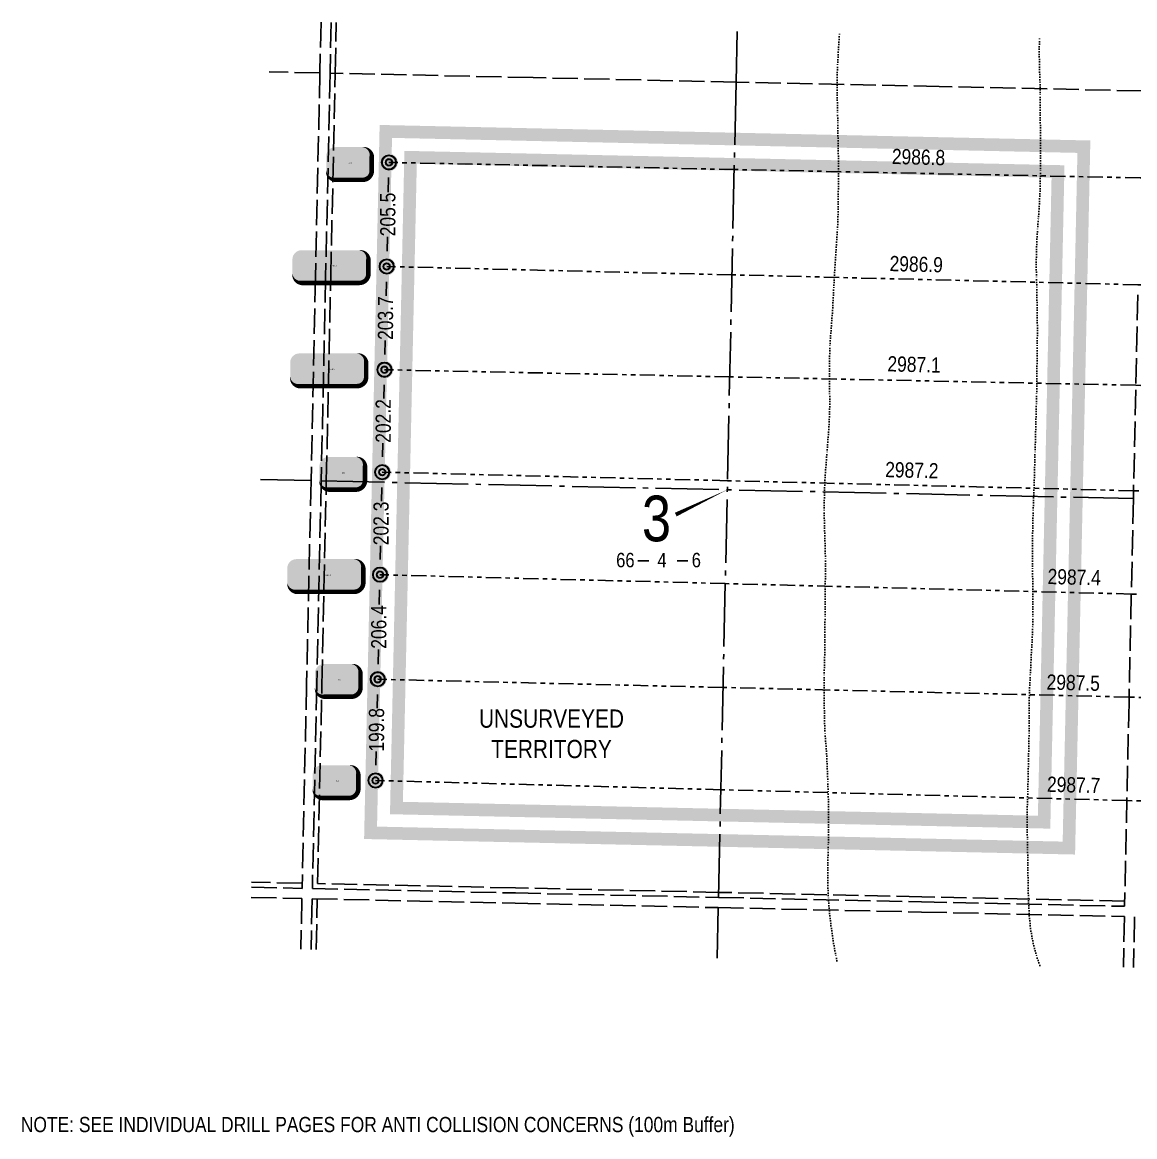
# Model space of a CAD drawing. Extents: x 401306 to 418331, y 6045711 to 6071172.
# Drawn here: x 413450 to 415645, y 6068974 to 6071172 of the extents above; entities that cross this region are included whole.
import ezdxf
from ezdxf.enums import TextEntityAlignment as Align

# ---------------------------------------------------------------- set-up
doc = ezdxf.new("R2018")
doc.units = 0
doc.header["$LTSCALE"] = 5
doc.header["$PDSIZE"] = 0.5
for name, pattern in [('foc-DOT', [1, 0.2, -0.8]), ('foc-DRILLPATH', [14.75, 6, -1.75, 1.75, -1.75, 1.75, -1.75]), ('foc-QUARTERLINE', [33, 25, -3, 2, -3]), ('foc-UNSURVEYED', [12.5, 10, -2.5])]:
    doc.linetypes.add(name, pattern=pattern)
doc.layers.get('Defpoints').update_dxf_attribs({"color": 9})
for name, color, linetype in [('10', 1, 'Continuous'), ('9', 3, 'Continuous'), ('AS-TARGET-GAS-H', 181, 'Continuous'), ('AS-TARGET-OIL-H', 131, 'Continuous'), ('C-SYMBOL', 7, 'Continuous'), ('DETAIL-HZ-Existing', 8, 'foc-DOT'), ('L-BD', 7, 'Continuous'), ('L-MON', 1, 'Continuous'), ('L-QSEC', 8, 'foc-QUARTERLINE'), ('L-SECLBL', 7, 'Continuous'), ('L-USEC', 7, 'foc-UNSURVEYED'), ('P-BUFFER-PURPLE-T', 187, 'Continuous'), ('P-PDRILLPATH', 12, 'foc-DRILLPATH')]:
    doc.layers.add(name, color=color, linetype=linetype)
doc.styles.add('1 to 15k', font='ARIALN.TTF', dxfattribs={"height": 30})
doc.styles.add('80L', font='ARIALN.TTF', dxfattribs={"height": 10})
doc.styles.add('SIMPLEX', font='ARIALN.TTF')
doc.styles.get("Standard").update_dxf_attribs({"font": 'ARIALN.TTF'})
doc.dimstyles.new('Compass 15 000', dxfattribs={"dimscale": 5, "dimtxt": 30, "dimasz": 6, "dimexe": 0.2, "dimexo": 0.0625, "dimgap": 0.5, "dimtad": 0, "dimtih": 1, "dimtoh": 1, "dimdec": 1, "dimzin": 0, "dimdsep": 46, "dimtxsty": '1 to 15k', "dimcen": 0.1, "dimse1": 1, "dimse2": 1, "dimclrd": 256, "dimclrt": 256, "dimaunit": 1, "dimadec": 4, "dimazin": 0, "dimtfac": 0.06, "dimtdec": 1, "dimtofl": 0, "dimtmove": 0, "dimatfit": 1, "dimfxl": 0.2, "dimtolj": 1, "dimtzin": 0, "dimlwd": -1, "dimarcsym": 0})

# ---------------------------------------------------------------- blocks, each defined once
blk = doc.blocks.new('L-SECLBL')
at = {"layer": '9', "color": 7}
for p, q in [((-5.08, -27.83), (-12.29, -27.83)), ((20.7, -27.83), (13.5, -27.83))]:
    blk.add_line(p, q, dxfattribs=at)
at = {"layer": '10', "color": 2, "style": 'SIMPLEX'}
blk.add_attdef('SEC', text='', height=30, dxfattribs=at).set_placement((0, 0), align=Align.MIDDLE)
at = {"layer": '10', "color": 5, "style": '80L'}
blk.add_attdef('TWP', text='', height=9.5, dxfattribs=at).set_placement((-14.43, -27.37), align=Align.MIDDLE_RIGHT)
blk.add_attdef('RGE', text='', height=9.5, dxfattribs=at).set_placement((3.62, -27.37), align=Align.MIDDLE_CENTER)
blk.add_attdef('MER', text='', height=9.5, dxfattribs=at).set_placement((23.17, -27.37), align=Align.MIDDLE_LEFT)
blk = doc.blocks.new('plbh')
at = {"layer": 'L-MON'}
h = blk.add_hatch(color=255, dxfattribs=at)
h.dxf.hatch_style = 1
edge = h.paths.add_edge_path()
edge.add_arc((0, 0), 1.16, 0, 360)
h = blk.add_hatch(color=256, dxfattribs=at)
h.dxf.hatch_style = 1
h.paths.add_polyline_path([(-0.96, 0, 1), (0.96, 0, 1)])
h.paths.add_polyline_path([(0.91, 0, -1), (-0.91, 0, -1)], flags=16)
h.paths.add_polyline_path([(0.45, 0, -1), (-0.45, 0, -1)], flags=0)
h = blk.add_hatch(color=256, dxfattribs=at)
h.dxf.hatch_style = 1
h.paths.add_polyline_path([(-0.45, 0, 1), (0.45, 0, 1)])
h.paths.add_polyline_path([(0.4, 0, -1), (-0.4, 0, -1)], flags=16)
at = {"layer": 'L-MON', "color": 240}
for radius in [0.96, 0.91, 0.45, 0.4]:
    blk.add_circle((0, 0), radius, dxfattribs=at)
blk = doc.blocks.new('*U84')
h = blk.add_hatch(color=254)
edge = h.paths.add_edge_path()
edge.add_line((-9, -11.5), (9, -11.5))
edge.add_arc((9, -5.5), 6, 270, 360)
edge.add_line((15, -5.5), (15, 4))
edge.add_arc((9, 4), 6, 0, 90)
edge.add_line((9, 10), (-9, 10))
edge.add_arc((-9, 4), 6, 90, 180)
edge.add_line((-15, 4), (-15, -5.5))
edge.add_arc((-9, -5.5), 6, 180, 270)
at = {"color": 1, "flags": 128}
blk.add_lwpolyline([(-9, -11.5, 3, 3, 0), (9, -11.5, 3, 3, 0.414214), (15, -5.5, 3, 3, 0), (15, 4, 3, 0, 0.414214), (9, 10, 0, 0, 0), (-9, 10, 0, 0, 0.414214), (-15, 4, 0, 0, 0), (-15, -5.5, 0, 3, 0.414214)], format="xyseb", close=True, dxfattribs=at)
blk.add_lwpolyline([(0, -9.61, 0, 10, 0), (0, 0, 5, 5, 0)], format="xyseb", dxfattribs=at)
at = {"color": 1, "lineweight": 30, "flags": 104}
blk.add_attdef('ENTER_TEXT', text='', height=10, dxfattribs=at).set_placement((-0.35, 0), align=Align.MIDDLE_CENTER)
blk = doc.blocks.new('*U85')
h = blk.add_hatch(color=254)
edge = h.paths.add_edge_path()
edge.add_line((-19, -11.5), (19, -11.5))
edge.add_arc((19, -5.5), 6, 270, 360)
edge.add_line((25, -5.5), (25, 4))
edge.add_arc((19, 4), 6, 0, 90)
edge.add_line((19, 10), (-19, 10))
edge.add_arc((-19, 4), 6, 90, 180)
edge.add_line((-25, 4), (-25, -5.5))
edge.add_arc((-19, -5.5), 6, 180, 270)
at = {"color": 1, "flags": 128}
blk.add_lwpolyline([(-19, -11.5, 3, 3, 0), (19, -11.5, 3, 3, 0.414214), (25, -5.5, 3, 3, 0), (25, 4, 3, 0, 0.414214), (19, 10, 0, 0, 0), (-19, 10, 0, 0, 0.414214), (-25, 4, 0, 0, 0), (-25, -5.5, 0, 3, 0.414214)], format="xyseb", close=True, dxfattribs=at)
blk.add_lwpolyline([(0, -9.61, 0, 10, 0), (0, 0, 5, 5, 0)], format="xyseb", dxfattribs=at)
at = {"color": 1, "lineweight": 30, "flags": 104}
blk.add_attdef('ENTER_TEXT', text='', height=10, dxfattribs=at).set_placement((-0.35, 0), align=Align.MIDDLE_CENTER)
blk = doc.blocks.new('*D86')
at = {"transparency": 16777216}
for p, q in [((414150.6, 6069846.3), (414150.1, 6069819.4)), ((414147.6, 6069706.7), (414148.2, 6069733.6))]:
    blk.add_line(p, q, dxfattribs=at)
for points in [[(414145.6, 6069846.4), (414155.6, 6069846.2), (414151.3, 6069876.3)], [(414142.6, 6069706.8), (414152.6, 6069706.6), (414147, 6069676.7)]]:
    blk.add_solid(points, dxfattribs=at)
at = {"layer": 'Defpoints', "color": 0, "transparency": 16777216}
for p in [(414151.3, 6069876.3), (414151.3, 6069876.3), (414147, 6069676.7)]:
    blk.add_point(p, dxfattribs=at)
at = {"transparency": 16777216, "insert": (414149.1, 6069776.5), "char_height": 30, "attachment_point": 5, "rotation": 90, "style": '1 to 15k'}
blk.add_mtext('\\A1;199.8', dxfattribs=at)
blk = doc.blocks.new('*D87')
at = {"transparency": 16777216}
for p, q in [((414155.1, 6070052.6), (414154.5, 6070023.6)), ((414152, 6069906.3), (414152.6, 6069935.3))]:
    blk.add_line(p, q, dxfattribs=at)
for points in [[(414150.1, 6070052.7), (414160.1, 6070052.5), (414155.8, 6070082.6)], [(414147, 6069906.4), (414157, 6069906.2), (414151.3, 6069876.3)]]:
    blk.add_solid(points, dxfattribs=at)
at = {"layer": 'Defpoints', "color": 0, "transparency": 16777216}
for p in [(414155.8, 6070082.6), (414155.8, 6070082.6), (414151.3, 6069876.3)]:
    blk.add_point(p, dxfattribs=at)
at = {"transparency": 16777216, "insert": (414153.5, 6069979.5), "char_height": 30, "attachment_point": 5, "rotation": 90, "style": '1 to 15k'}
blk.add_mtext('\\A1;206.4', dxfattribs=at)
blk = doc.blocks.new('*D88')
at = {"transparency": 16777216}
for p, q in [((414159.5, 6070254.8), (414159, 6070227.9)), ((414156.4, 6070112.6), (414157, 6070139.5))]:
    blk.add_line(p, q, dxfattribs=at)
for points in [[(414154.5, 6070254.9), (414164.5, 6070254.7), (414160.2, 6070284.8)], [(414151.4, 6070112.7), (414161.4, 6070112.5), (414155.8, 6070082.6)]]:
    blk.add_solid(points, dxfattribs=at)
at = {"layer": 'Defpoints', "color": 0, "transparency": 16777216}
for p in [(414160.2, 6070284.8), (414160.2, 6070284.8), (414155.8, 6070082.6)]:
    blk.add_point(p, dxfattribs=at)
at = {"transparency": 16777216, "insert": (414158, 6070183.7), "char_height": 30, "attachment_point": 5, "rotation": 90, "style": '1 to 15k'}
blk.add_mtext('\\A1;202.3', dxfattribs=at)
blk = doc.blocks.new('*D89')
at = {"transparency": 16777216}
for p, q in [((414163.9, 6070456.9), (414163.4, 6070430)), ((414160.8, 6070314.8), (414161.4, 6070341.7))]:
    blk.add_line(p, q, dxfattribs=at)
for points in [[(414158.9, 6070457), (414168.9, 6070456.8), (414164.6, 6070486.9)], [(414155.9, 6070314.9), (414165.8, 6070314.7), (414160.2, 6070284.8)]]:
    blk.add_solid(points, dxfattribs=at)
at = {"layer": 'Defpoints', "color": 0, "transparency": 16777216}
for p in [(414164.6, 6070486.9), (414164.6, 6070486.9), (414160.2, 6070284.8)]:
    blk.add_point(p, dxfattribs=at)
at = {"transparency": 16777216, "insert": (414162.4, 6070385.8), "char_height": 30, "attachment_point": 5, "rotation": 90, "style": '1 to 15k'}
blk.add_mtext('\\A1;202.2', dxfattribs=at)
blk = doc.blocks.new('*D90')
at = {"transparency": 16777216}
for p, q in [((414168.4, 6070660.5), (414167.8, 6070632.9)), ((414165.3, 6070516.9), (414165.9, 6070544.5))]:
    blk.add_line(p, q, dxfattribs=at)
for points in [[(414163.4, 6070660.6), (414173.4, 6070660.4), (414169, 6070690.5)], [(414160.3, 6070517), (414170.2, 6070516.8), (414164.6, 6070486.9)]]:
    blk.add_solid(points, dxfattribs=at)
at = {"layer": 'Defpoints', "color": 0, "transparency": 16777216}
for p in [(414169, 6070690.5), (414169, 6070690.5), (414164.6, 6070486.9)]:
    blk.add_point(p, dxfattribs=at)
at = {"transparency": 16777216, "insert": (414166.8, 6070588.7), "char_height": 30, "attachment_point": 5, "rotation": 90, "style": '1 to 15k'}
blk.add_mtext('\\A1;203.7', dxfattribs=at)
blk = doc.blocks.new('*D91')
at = {"transparency": 16777216}
for p, q in [((414172.8, 6070865.8), (414172.2, 6070837.4)), ((414169.7, 6070720.5), (414170.3, 6070748.8))]:
    blk.add_line(p, q, dxfattribs=at)
for points in [[(414167.9, 6070865.9), (414177.8, 6070865.7), (414173.5, 6070895.8)], [(414164.7, 6070720.6), (414174.7, 6070720.4), (414169, 6070690.5)]]:
    blk.add_solid(points, dxfattribs=at)
at = {"layer": 'Defpoints', "color": 0, "transparency": 16777216}
for p in [(414173.5, 6070895.8), (414173.5, 6070895.8), (414169, 6070690.5)]:
    blk.add_point(p, dxfattribs=at)
at = {"transparency": 16777216, "insert": (414171.3, 6070793.1), "char_height": 30, "attachment_point": 5, "rotation": 90, "style": '1 to 15k'}
blk.add_mtext('\\A1;205.5', dxfattribs=at)

msp = doc.modelspace()

# ---------------------------------------------------------------- hatches: boundary and pattern name
at = {"layer": 'AS-TARGET-GAS-H'}
h = msp.add_hatch(color=256, dxfattribs=at)
h.dxf.hatch_style = 1
h.paths.add_polyline_path([(414228.434, 6070893.074), (415480.898, 6070865.704), (415453.953, 6069607.187), (414201.027, 6069634.566)], flags=16)
h.paths.add_polyline_path([(414203.994, 6070918.603), (415506.417, 6070890.142), (415478.402, 6069581.657), (414175.499, 6069610.128)])
at = {"layer": 'AS-TARGET-OIL-H'}
h = msp.add_hatch(color=256, dxfattribs=at)
h.dxf.hatch_style = 1
h.paths.add_polyline_path([(414228.434, 6070893.074), (415480.898, 6070865.704), (415453.953, 6069607.187), (414201.027, 6069634.566)], flags=0)
h.paths.add_polyline_path([(414203.994, 6070918.603), (415506.417, 6070890.142), (415478.402, 6069581.657), (414175.499, 6069610.128)], flags=0)
h.paths.add_polyline_path([(414179.555, 6070944.133), (415531.936, 6070914.58), (415502.851, 6069556.127), (414149.972, 6069585.69)], flags=16)
h.paths.add_polyline_path([(414155.115, 6070969.663), (415557.454, 6070939.018), (415527.3, 6069530.598), (414124.444, 6069561.252)])

# ---------------------------------------------------------------- linework, layer by layer
at = {"layer": 'DETAIL-HZ-Existing', "flags": 128}
for points in [[(415057.478, 6069320.796), (415055.242, 6069331.219), (415051.775, 6069350.078), (415048.687, 6069368.908), (415045.923, 6069387.912), (415043.679, 6069406.874), (415041.922, 6069425.736), (415040.554, 6069444.96), (415039.682, 6069464.023), (415039.31, 6069483.105), (415039.369, 6069502.188), (415039.636, 6069521.227), (415040.115, 6069540.291), (415040.417, 6069550.197), (415040.613, 6069559.335), (415040.813, 6069578.505), (415040.872, 6069597.608), (415040.812, 6069616.744), (415040.563, 6069635.923), (415040.076, 6069655.218), (415039.408, 6069674.497), (415038.657, 6069693.597), (415037.818, 6069712.8), (415036.805, 6069731.836), (415035.383, 6069750.901), (415034.003, 6069770.035), (415033.17, 6069789.057), (415032.691, 6069808.261), (415032.39, 6069827.372), (415032.091, 6069846.553), (415031.919, 6069865.631), (415032.192, 6069884.93), (415032.791, 6069904.021), (415033.27, 6069923.105), (415033.429, 6069942.226), (415033.469, 6069961.36), (415033.668, 6069980.43), (415033.998, 6069999.577), (415034.168, 6070018.738), (415034.199, 6070037.942), (415034.337, 6070057.013), (415034.556, 6070076.113), (415034.707, 6070095.304), (415034.666, 6070114.409), (415034.265, 6070133.512), (415033.674, 6070152.609), (415033.103, 6070171.696), (415032.563, 6070190.882), (415032.354, 6070210.061), (415032.483, 6070229.142), (415032.922, 6070248.247), (415033.742, 6070267.374), (415034.92, 6070286.453), (415036.349, 6070305.517), (415037.879, 6070324.669), (415039.378, 6070343.741), (415040.817, 6070362.845), (415042.066, 6070381.902), (415042.871, 6070400.829), (415043.192, 6070420.017), (415043.05, 6070439.084), (415042.788, 6070458.144), (415042.718, 6070477.27), (415042.737, 6070496.374), (415042.957, 6070515.504), (415043.686, 6070534.613), (415044.936, 6070553.75), (415046.394, 6070572.793), (415047.874, 6070591.946), (415049.184, 6070611.052), (415050.206, 6070630.285), (415051.145, 6070649.359), (415052.165, 6070668.542), (415053.253, 6070687.573), (415054.525, 6070706.8), (415055.904, 6070725.865), (415057.284, 6070745), (415058.503, 6070764.088), (415059.361, 6070783.154), (415059.83, 6070802.238), (415060.03, 6070821.408), (415060.166, 6070840.35), (415060.275, 6070859.452), (415060.377, 6070878.704), (415060.345, 6070897.759), (415060.076, 6070916.469), (415059.687, 6070935.662), (415059.338, 6070954.874), (415059.063, 6070974.244), (415058.747, 6070993.575), (415058.316, 6071012.699), (415057.873, 6071031.703), (415057.645, 6071050.962), (415057.972, 6071069.959), (415058.811, 6071089.056), (415059.832, 6071108.218), (415060.953, 6071127.429), (415062.325, 6071146.664), (415062.563, 6071149.653)], [(415457.518, 6069312.059), (415457.031, 6069313.318), (415450.956, 6069331.392), (415445.889, 6069349.805), (415441.999, 6069368.522), (415439.127, 6069387.608), (415437.196, 6069406.704), (415436.033, 6069425.763), (415435.304, 6069444.933), (415434.781, 6069463.989), (415434.43, 6069483.081), (415434.208, 6069502.14), (415433.95, 6069521.39), (415433.638, 6069540.461), (415433.618, 6069541.852), (415433.267, 6069559.543), (415432.805, 6069578.617), (415432.544, 6069597.727), (415432.785, 6069616.917), (415433.423, 6069635.967), (415434.042, 6069655.088), (415434.511, 6069674.173), (415434.921, 6069693.298), (415435.34, 6069712.394), (415435.759, 6069731.499), (415436.178, 6069750.625), (415436.568, 6069769.761), (415436.869, 6069788.929), (415436.878, 6069808.033), (415436.749, 6069827.23), (415437.077, 6069846.287), (415437.908, 6069865.494), (415438.929, 6069884.687), (415439.898, 6069903.79), (415440.868, 6069922.894), (415441.966, 6069941.945), (415442.976, 6069961.097), (415443.635, 6069980.208), (415444.046, 6069999.383), (415444.204, 6070018.464), (415444.124, 6070037.58), (415443.918, 6070056.489), (415443.594, 6070075.91), (415443.232, 6070094.973), (415443.093, 6070114.17), (415443.253, 6070133.301), (415443.462, 6070152.401), (415443.699, 6070171.44), (415444.138, 6070190.525), (415444.696, 6070209.557), (415445.335, 6070228.678), (415446.064, 6070247.757), (415446.715, 6070266.967), (415447.287, 6070286.21), (415447.787, 6070305.333), (415448.326, 6070324.436), (415448.885, 6070343.548), (415449.435, 6070362.691), (415449.946, 6070381.895), (415450.387, 6070401.059), (415450.892, 6070420.003), (415451.415, 6070439.246), (415451.805, 6070458.402), (415451.994, 6070477.503), (415452.145, 6070496.714), (415452.415, 6070515.842), (415452.685, 6070535.011), (415452.835, 6070554.132), (415452.854, 6070573.246), (415452.635, 6070592.475), (415452.286, 6070611.637), (415452.035, 6070630.747), (415451.656, 6070649.959), (415451.127, 6070669.175), (415450.748, 6070688.378), (415450.816, 6070707.441), (415451.286, 6070726.585), (415452.177, 6070745.77), (415453.389, 6070765.009), (415454.738, 6070784.074), (415456.143, 6070802.968), (415457.304, 6070822.188), (415458.203, 6070841.253), (415458.711, 6070860.307), (415458.884, 6070879.117), (415459.123, 6070898.216), (415459.344, 6070917.426), (415459.289, 6070936.802), (415459.065, 6070952.98), (415458.724, 6070972.102), (415458.541, 6070991.11), (415458.624, 6071010.383), (415458.661, 6071029.386), (415458.28, 6071048.489), (415457.6, 6071067.678), (415457.012, 6071086.905), (415456.715, 6071106.196), (415456.728, 6071125.52), (415456.956, 6071140.978)]]:
    msp.add_lwpolyline(points, dxfattribs=at)
at = {"layer": 'L-QSEC', "flags": 128}
for points in [[(414858.444, 6071054.276), (414860.599, 6071154.095)], [(414823.718, 6069445.99), (414858.444, 6071054.276)], [(413919.806, 6070270.265), (414019.74, 6070268.081)], [(414039.844, 6070267.642), (415642.311, 6070232.625)], [(414821.126, 6069325.958), (414823.284, 6069425.886)]]:
    msp.add_lwpolyline(points, dxfattribs=at)
at = {"layer": 'L-SECLBL', "flags": 128}
msp.add_lwpolyline([(414841.081, 6070250.133, 0, 8, 0), (414739.328, 6070201.159, 0, 0, 0)], format="xyseb", dxfattribs=at)
at = {"layer": 'L-USEC'}
for p, q in [((414039.43, 6071172.157), (414037.253, 6071072.222)), ((414059.533, 6071171.719), (414057.357, 6071071.784)), ((414067.409, 6071071.562), (414069.586, 6071171.493)), ((414037.253, 6071072.222), (413937.318, 6071074.405)), ((414037.253, 6071072.222), (414028.496, 6070670.152)), ((414057.357, 6071071.784), (414048.6, 6070669.714)), ((414457.899, 6071063.029), (414057.357, 6071071.782)), ((414058.653, 6070669.493), (414067.409, 6071071.562)), ((414858.444, 6071054.276), (414457.899, 6071063.029)), ((415258.986, 6071045.523), (414858.444, 6071054.276)), ((415659.529, 6071036.77), (415258.986, 6071045.523)), ((414028.496, 6070670.152), (414019.74, 6070268.081)), ((414048.6, 6070669.714), (414039.844, 6070267.644)), ((414049.896, 6070267.423), (414058.653, 6070669.493)), ((415650.92, 6070634.698), (415642.311, 6070232.625)), ((414019.74, 6070268.081), (414010.985, 6069866.009)), ((414039.844, 6070267.644), (414031.089, 6069865.571)), ((414041.14, 6069865.35), (414049.896, 6070267.423)), ((415642.311, 6070232.625), (415633.703, 6069830.551)), ((414010.985, 6069866.009), (414002.229, 6069463.94)), ((414031.089, 6069865.571), (414022.333, 6069463.501)), ((414032.603, 6069473.333), (414041.14, 6069865.35)), ((415633.703, 6069830.551), (415625.095, 6069428.478)), ((413902.296, 6069466.124), (414002.229, 6069463.94)), ((414002.448, 6069473.993), (413902.513, 6069476.176)), ((414022.333, 6069463.501), (414423.028, 6069454.745)), ((414423.241, 6069464.797), (414032.603, 6069473.333)), ((414823.935, 6069456.041), (414423.241, 6069464.797)), ((413901.856, 6069446.02), (414001.791, 6069443.836)), ((414001.791, 6069443.836), (413999.616, 6069343.901)), ((414021.895, 6069443.397), (414019.72, 6069343.464)), ((414021.895, 6069443.397), (414422.589, 6069434.641)), ((414029.771, 6069343.243), (414031.947, 6069443.178)), ((414423.028, 6069454.745), (414823.723, 6069445.99)), ((414823.723, 6069445.99), (415224.413, 6069437.233)), ((415224.622, 6069447.286), (414823.935, 6069456.041)), ((415224.413, 6069437.233), (415625.095, 6069428.478)), ((415625.31, 6069438.529), (415224.622, 6069447.286)), ((414422.589, 6069434.641), (414823.284, 6069425.886)), ((414823.284, 6069425.886), (415223.973, 6069417.13)), ((415223.973, 6069417.13), (415624.665, 6069408.374)), ((415624.665, 6069408.374), (415622.526, 6069308.455)), ((415644.768, 6069407.934), (415642.63, 6069308.024))]:
    msp.add_line(p, q, dxfattribs=at)
at = {"layer": 'P-PDRILLPATH'}
for points in [[(417722.847, 6070069.273), (417158.389, 6070834.299), (416477.135, 6070848.335), (415655.856, 6070865.256), (414854.719, 6070881.762), (414173.503, 6070895.797)], [(417715.475, 6070067.912), (417153.837, 6070618.12), (416472.597, 6070634.635), (415651.345, 6070654.543), (414850.232, 6070673.963), (414169.031, 6070690.477)], [(417708.102, 6070066.551), (417149.773, 6070425.167), (416468.449, 6070439.254), (415647.099, 6070456.237), (414845.889, 6070472.804), (414164.598, 6070486.891)], [(417707.892, 6070005.523), (417145.266, 6070211.13), (416463.963, 6070227.945), (415642.645, 6070248.214), (414841.466, 6070267.987), (414160.196, 6070284.801)], [(417715.264, 6070006.884), (417140.941, 6070005.707), (416459.617, 6070023.255), (415638.282, 6070044.409), (414837.084, 6070065.044), (414155.793, 6070082.592)], [(417730.009, 6070009.606), (417132.336, 6069596.998), (416450.953, 6069615.182), (415629.561, 6069637.101), (414828.306, 6069658.484), (414146.952, 6069676.667)], [(417722.637, 6070008.245), (417136.725, 6069805.434), (416455.336, 6069821.615), (415633.929, 6069841.122), (414832.66, 6069860.15), (414151.301, 6069876.331)]]:
    msp.add_lwpolyline(points, dxfattribs=at)

# ---------------------------------------------------------------- block references
at = {"layer": 'L-MON', "xscale": 14.99999999999999, "yscale": 14.99999999999999, "zscale": 14.99999999999999}
for p in [(414173.503, 6070895.797), (414169.031, 6070690.477), (414164.598, 6070486.891), (414160.196, 6070284.801), (414155.793, 6070082.592), (414151.301, 6069876.331), (414146.952, 6069676.667)]:
    msp.add_blockref('plbh', p, dxfattribs=at)
at = {"layer": 'L-SECLBL', "xscale": 2.999999999999997, "yscale": 2.999999999999997, "zscale": 2.999999999999997}
msp.add_blockref('L-SECLBL', (414701.397, 6070193.537), dxfattribs=at).add_auto_attribs({'SEC': '3', 'TWP': '66', 'RGE': '4', 'MER': '6'})
at = {"layer": 'P-BUFFER-PURPLE-T'}
ref = msp.add_blockref('*U84', (414094.596, 6070895.873), dxfattribs=dict(at, xscale=2.998759619999999, yscale=2.998759619999999, zscale=2.998759619999999))
lines = msp.add_mtext('13-3', dxfattribs={"layer": '0', "color": 1, "insert": (414093.574, 6070896.067), "char_height": 2.5, "attachment_point": 1})
ref.add_attrib('ENTER_TEXT', '', (414093.574, 6070896.067), dxfattribs={"flags": 104}).embed_mtext(lines)
ref = msp.add_blockref('*U85', (414057.998, 6070692.586), dxfattribs=dict(at, xscale=2.998759619999999, yscale=2.998759619999999, zscale=2.998759619999999))
lines = msp.add_mtext('102/13-3', dxfattribs={"layer": '0', "color": 1, "insert": (414056.975, 6070692.586), "char_height": 2.5, "attachment_point": 1})
ref.add_attrib('ENTER_TEXT', '', (414056.975, 6070692.586), dxfattribs={"flags": 104}).embed_mtext(lines)
ref = msp.add_blockref('*U85', (414053.564, 6070489), dxfattribs=dict(at, xscale=2.998759619999999, yscale=2.998759619999999, zscale=2.998759619999999))
lines = msp.add_mtext('102/12-3', dxfattribs={"layer": '0', "color": 1, "insert": (414052.541, 6070489), "char_height": 2.5, "attachment_point": 1})
ref.add_attrib('ENTER_TEXT', '', (414052.541, 6070489), dxfattribs={"flags": 104}).embed_mtext(lines)
ref = msp.add_blockref('*U84', (414081.29, 6070284.877), dxfattribs=dict(at, xscale=2.998759619999999, yscale=2.998759619999999, zscale=2.998759619999999))
lines = msp.add_mtext('12-3', dxfattribs={"layer": '0', "color": 1, "insert": (414080.267, 6070285.071), "char_height": 2.5, "attachment_point": 1})
ref.add_attrib('ENTER_TEXT', '', (414080.267, 6070285.071), dxfattribs={"flags": 104}).embed_mtext(lines)
ref = msp.add_blockref('*U85', (414047.906, 6070083.311), dxfattribs=dict(at, xscale=2.998759619999999, yscale=2.998759619999999, zscale=2.998759619999999))
lines = msp.add_mtext('102/5-3', dxfattribs={"layer": '0', "color": 1, "insert": (414046.883, 6070083.311), "char_height": 2.5, "attachment_point": 1})
ref.add_attrib('ENTER_TEXT', '', (414046.883, 6070083.311), dxfattribs={"flags": 104}).embed_mtext(lines)
ref = msp.add_blockref('*U84', (414072.394, 6069876.407), dxfattribs=dict(at, xscale=2.998759619999999, yscale=2.998759619999999, zscale=2.998759619999999))
lines = msp.add_mtext('5-3', dxfattribs={"layer": '0', "color": 1, "insert": (414072.527, 6069876.601), "char_height": 2.5, "attachment_point": 1})
ref.add_attrib('ENTER_TEXT', '', (414072.527, 6069876.601), dxfattribs={"flags": 104}).embed_mtext(lines)
ref = msp.add_blockref('*U84', (414068.046, 6069676.742), dxfattribs=dict(at, xscale=2.998759619999999, yscale=2.998759619999999, zscale=2.998759619999999))
lines = msp.add_mtext('4-3', dxfattribs={"layer": '0', "color": 1, "insert": (414068.67, 6069676.937), "char_height": 2.5, "attachment_point": 1})
ref.add_attrib('ENTER_TEXT', '', (414068.67, 6069676.937), dxfattribs={"flags": 104}).embed_mtext(lines)

# ---------------------------------------------------------------- texts
at = {"layer": 'L-BD', "style": '80L'}
for s, rotation, p in [('2986.8', 358.5246, (415218.394, 6070906.362)), ('2986.9', 358.5246, (415213.906, 6070695.112)), ('2987.1', 358.5246, (415209.634, 6070497.342)), ('2987.2', 358.5246, (415205.208, 6070288.779)), ('2987.4', 358.5246, (415525.633, 6070077.851)), ('2987.5', 358.4714, (415523.741, 6069869.666)), ('2987.7', 358.4714, (415524.481, 6069668.049))]:
    msp.add_text(s, height=29.9876, rotation=rotation, dxfattribs=at).set_placement(p, align=Align.MIDDLE)
at = {"layer": 'L-BD', "insert": (413447.166, 6069013.045), "char_height": 29.9876, "attachment_point": 1, "style": '80L'}
msp.add_mtext_dynamic_manual_height_columns('NOTE: SEE INDIVIDUAL DRILL PAGES FOR ANTI COLLISION CONCERNS (100m Buffer)', width=2034.56897, gutter_width=149.938, heights=[0], dxfattribs=at)

# ---------------------------------------------------------------- dimensions: what is measured, and where the dimension line sits
for p1, p2, text, picture, middle in [((414169.031, 6070690.477), (414173.503, 6070895.797), '205.5', '*D91', (414171.267, 6070793.137)), ((414164.598, 6070486.891), (414169.031, 6070690.477), '203.7', '*D90', (414166.814, 6070588.684)), ((414160.196, 6070284.801), (414164.598, 6070486.891), '202.2', '*D89', (414162.397, 6070385.846)), ((414155.793, 6070082.592), (414160.196, 6070284.801), '202.3', '*D88', (414157.995, 6070183.696)), ((414151.301, 6069876.331), (414155.793, 6070082.592), '206.4', '*D87', (414153.547, 6069979.461)), ((414146.952, 6069676.667), (414151.301, 6069876.331), '199.8', '*D86', (414149.127, 6069776.499))]:
    dim = msp.add_aligned_dim(p1=p1, p2=p2, distance=0, text=text, dimstyle='Compass 15 000')
    dim.commit()
    dim.dimension.update_dxf_attribs({"geometry": picture, "text_midpoint": middle, "text_rotation": 90})

# ---------------------------------------------------------------- next in the draw order: texts
at = {"layer": 'C-SYMBOL', "color": 3, "insert": (414494.181, 6069768.5), "char_height": 35.98207, "attachment_point": 5, "style": '80L', "bg_fill": 3, "box_fill_scale": 1.15, "bg_fill_color": 256, "bg_fill_true_color": 256, "bg_fill_transparency": 0}
msp.add_mtext_dynamic_manual_height_columns('\\pxqc;UNSURVEYED TERRITORY', width=304.18619, gutter_width=142.5, heights=[0], dxfattribs=at)

doc.saveas('drawing.dxf')
